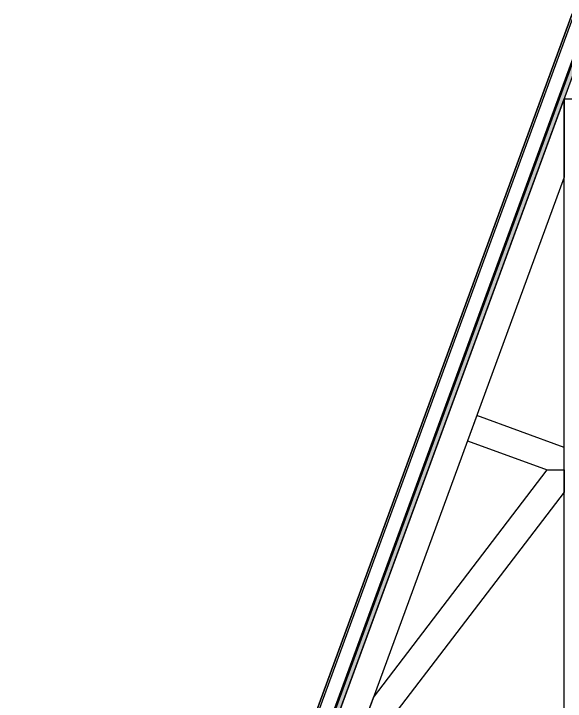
# Model space of a CAD drawing. Header units: inches. Extents: x 203 to 1065, y -1127 to 921.
# Drawn here: x 356.792 to 358.735, y 883.779 to 886.203 of the extents above; entities that cross this region are included whole.
import ezdxf

# ---------------------------------------------------------------- set-up
doc = ezdxf.new("R2010")
doc.units = ezdxf.units.IN
doc.header["$MEASUREMENT"] = 0
doc.linetypes.add('CONTINUA', pattern=[0])
doc.layers.add('CORTE MUROS', color=4, linetype='CONTINUA')
doc.layers.add('CORTE PERFILES Y CERCHA', color=3, linetype='CONTINUA')

msp = doc.modelspace()

# ---------------------------------------------------------------- hatches: boundary and pattern name
at = {"layer": 'CORTE MUROS', "ltscale": 0.5}
h = msp.add_hatch(dxfattribs=at)
h.set_pattern_fill('ANSI38', color=252, scale=0.05, angle=90.1237, style=0)
h.set_pattern_definition([(135.1236939, (355.679718, 439.0098185), (-0.00440986616, -0.004428948005), []), (225.1236939, (355.679718, 439.0098185), (-0.00439078432, -0.01326776217), [0.015625, -0.009375])])
h.paths.add_polyline_path([(356.8646, 880.809), (356.8505, 880.8142), (358.7795, 886.0785), (358.7936, 886.0733)])

# ---------------------------------------------------------------- linework, layer by layer
at = {"layer": 'CORTE MUROS'}
for points in [[(356.7923, 880.8355), (358.759, 886.2027), (358.8125, 886.1831), (356.8458, 880.8159)], [(358.759, 886.2027), (356.7923, 880.8355), (356.7998, 880.8327), (358.7665, 886.1999)]]:
    msp.add_lwpolyline(points, close=True, dxfattribs=at)
msp.add_lwpolyline([(356.8646, 880.809), (356.8505, 880.8142), (358.7795, 886.0785), (358.7936, 886.0733), (356.8646, 880.809)], dxfattribs=at)
at = {"layer": 'CORTE PERFILES Y CERCHA'}
for points in [[(356.9658, 880.809), (356.8646, 880.809), (358.7312, 885.903), (358.7312, 885.6269)], [(358.7312, 875.715), (358.7312, 885.903), (358.7712, 885.903), (358.7712, 875.715)], [(358.7312, 884.6743), (358.4232, 884.7864), (358.3905, 884.6972), (358.6714, 884.595), (358.7312, 884.595)], [(358.6714, 884.595), (358.7312, 884.595), (358.7312, 884.5167), (358.0667, 883.6463), (358.0127, 883.6659), (358.0592, 883.793)]]:
    msp.add_lwpolyline(points, close=True, dxfattribs=at)

doc.saveas('drawing.dxf')
